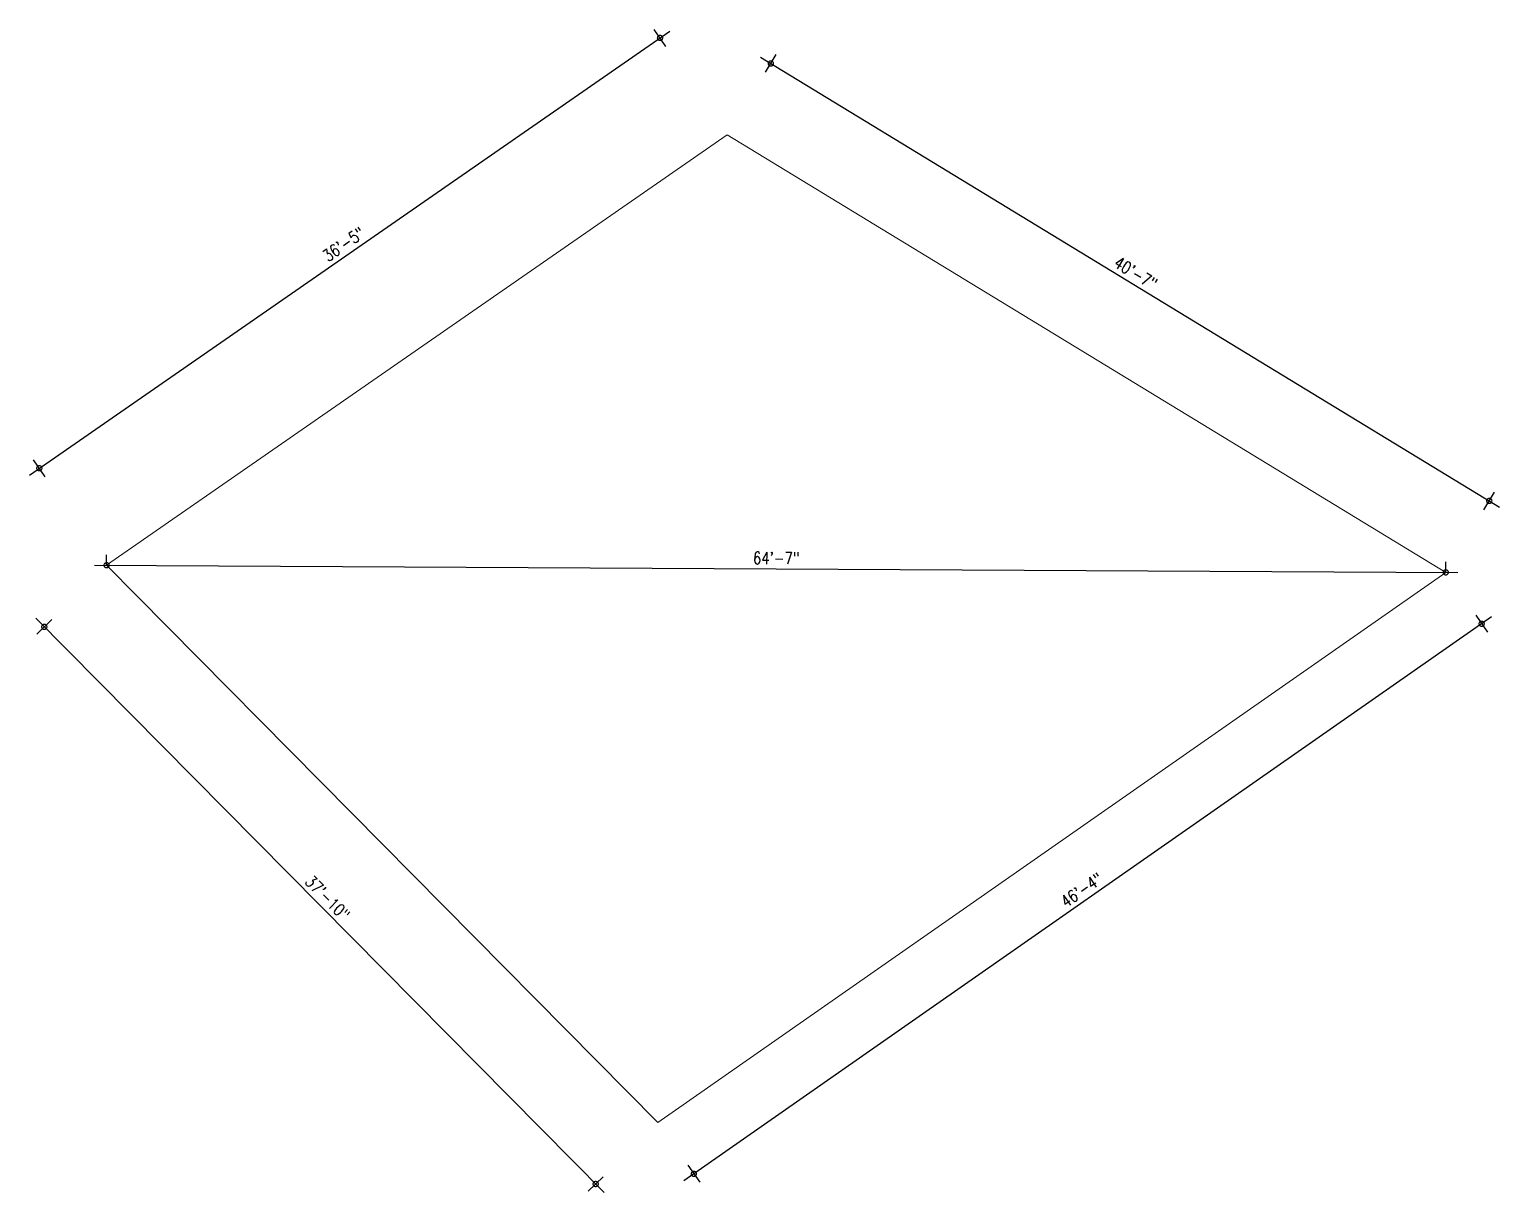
# Model space of a CAD drawing. Header units: inches. Extents: x 352731 to 371558, y -52658 to -39161.
# Drawn here: x 362400 to 363251, y -43733 to -43060 of the extents above; entities that cross this region are included whole.
import ezdxf

# ---------------------------------------------------------------- set-up
doc = ezdxf.new("R2010")
doc.units = ezdxf.units.IN
doc.header["$LTSCALE"] = 2
doc.header["$MEASUREMENT"] = 0
doc.header["$PDMODE"] = 34
doc.layers.get('0').update_dxf_attribs({"linetype": 'CONTINUOUS'})
doc.layers.get('DEFPOINTS').update_dxf_attribs({"color": 141, "linetype": 'CONTINUOUS'})
doc.layers.add('DIM_LINE', color=173, linetype='CONTINUOUS', lineweight=20)
doc.styles.add('ROMANS', font='Romans.shx', dxfattribs={"width": 0.8})
doc.dimstyles.new('8 SCALE', dxfattribs={"dimscale": 0, "dimtxt": 7, "dimasz": 6, "dimexe": 6, "dimexo": 2, "dimgap": 2, "dimtad": 1, "dimdec": 0, "dimzin": 0, "dimdsep": 46, "dimlunit": 4, "dimtxsty": 'ROMANS', "dimblk": 'DOTSMALL', "dimcen": 0, "dimdle": 7, "dimclrd": 8, "dimclre": 8, "dimclrt": 3, "dimadec": 0, "dimazin": 0, "dimtfac": 1, "dimtdec": 0, "dimtofl": 0, "dimtmove": 2, "dimatfit": 3, "dimfxl": 6, "dimfxlon": 1, "dimtolj": 1, "dimtzin": 0, "dimarcsym": 0})

# ---------------------------------------------------------------- blocks, each defined once
blk = doc.blocks.new('_DOTSMALL')
at = {"color": 0, "linetype": 'ByBlock', "const_width": 0.5}
blk.add_lwpolyline([(-0.0625, 0, 1), (0.0625, 0, 1)], format="xyb", close=True, dxfattribs=at)
blk = doc.blocks.new('*D431')
at = {"color": 8, "lineweight": -2, "ltscale": 0.5, "transparency": 16777216}
for p, q in [((362399.8, -43317.84), (362770.6, -43060.76)), ((362768.26, -43069.68), (362761.43, -43059.82)), ((362408.97, -43318.78), (362402.14, -43308.92))]:
    blk.add_line(p, q, dxfattribs=at)
at = {"layer": 'DEFPOINTS', "color": 0, "ltscale": 0.5, "transparency": 16777216}
for p in [(362764.85, -43064.75), (362803.78, -43120.91), (362444.49, -43370.01)]:
    blk.add_point(p, dxfattribs=at)
at = {"color": 8, "lineweight": -2, "ltscale": 0.5, "transparency": 16777216, "xscale": 6, "yscale": 6, "zscale": 6}
for p, rotation in [((362764.85, -43064.75), 34.73412866897982), ((362405.55, -43313.85), 214.7341286689798)]:
    blk.add_blockref('_DOTSMALL', p, dxfattribs=dict(at, rotation=rotation))
at = {"color": 3, "ltscale": 0.5, "transparency": 16777216, "insert": (362581.69, -43184.23), "char_height": 7, "attachment_point": 5, "rotation": 34.73413, "style": 'ROMANS'}
blk.add_mtext('\\A1;36\'-5"', dxfattribs=at)
blk = doc.blocks.new('*D432')
at = {"color": 8, "lineweight": -2, "ltscale": 0.5, "transparency": 16777216}
for p, q in [((362823, -43075.88), (363250.82, -43336.41)), ((362825.86, -43084.65), (362832.1, -43074.4)), ((363241.73, -43337.89), (363247.97, -43327.64))]:
    blk.add_line(p, q, dxfattribs=at)
at = {"layer": 'DEFPOINTS', "color": 0, "ltscale": 0.5, "transparency": 16777216}
for p in [(362803.78, -43120.91), (363244.85, -43332.77), (363219.64, -43374.15)]:
    blk.add_point(p, dxfattribs=at)
at = {"color": 8, "lineweight": -2, "ltscale": 0.5, "transparency": 16777216, "xscale": 6, "yscale": 6, "zscale": 6}
for p, rotation in [((362828.98, -43079.52), 148.6603279711188), ((363244.85, -43332.77), 328.6603279711188)]:
    blk.add_blockref('_DOTSMALL', p, dxfattribs=dict(at, rotation=rotation))
at = {"color": 3, "ltscale": 0.5, "transparency": 16777216, "insert": (363040.12, -43200.88), "char_height": 7, "attachment_point": 5, "rotation": 328.66033, "style": 'ROMANS'}
blk.add_mtext('\\A1;40\'-7"', dxfattribs=at)
blk = doc.blocks.new('*D433')
at = {"color": 8, "lineweight": -2, "ltscale": 0.5, "transparency": 16777216}
for p, q in [((363246.17, -43399.91), (362778.68, -43726.34)), ((363236.99, -43399), (363243.86, -43408.84)), ((362780.98, -43717.41), (362787.85, -43727.25))]:
    blk.add_line(p, q, dxfattribs=at)
at = {"layer": 'DEFPOINTS', "color": 0, "ltscale": 0.5, "transparency": 16777216}
for p in [(363219.64, -43374.15), (362763.63, -43692.56), (362784.42, -43722.33)]:
    blk.add_point(p, dxfattribs=at)
at = {"color": 8, "lineweight": -2, "ltscale": 0.5, "transparency": 16777216, "xscale": 6, "yscale": 6, "zscale": 6}
for p, rotation in [((363240.43, -43403.92), 34.92494024248565), ((362784.42, -43722.33), 214.9249402424856)]:
    blk.add_blockref('_DOTSMALL', p, dxfattribs=dict(at, rotation=rotation))
at = {"color": 3, "ltscale": 0.5, "transparency": 16777216, "insert": (363008.89, -43558.07), "char_height": 7, "attachment_point": 5, "rotation": 34.92494, "style": 'ROMANS'}
blk.add_mtext('\\A1;46\'-4"', dxfattribs=at)
blk = doc.blocks.new('*D434')
at = {"color": 8, "lineweight": -2, "ltscale": 0.5, "transparency": 16777216}
for p, q in [((362732.5, -43733.21), (362403.51, -43400.71)), ((362412.7, -43401.46), (362404.17, -43409.9)), ((362731.84, -43724.02), (362723.31, -43732.46))]:
    blk.add_line(p, q, dxfattribs=at)
at = {"layer": 'DEFPOINTS', "color": 0, "ltscale": 0.5, "transparency": 16777216}
for p in [(362444.49, -43370.01), (362408.43, -43405.68), (362763.63, -43692.56)]:
    blk.add_point(p, dxfattribs=at)
at = {"color": 8, "lineweight": -2, "ltscale": 0.5, "transparency": 16777216, "xscale": 6, "yscale": 6, "zscale": 6}
for p, rotation in [((362408.43, -43405.68), 134.6952556838377), ((362727.58, -43728.24), 314.6952556838377)]:
    blk.add_blockref('_DOTSMALL', p, dxfattribs=dict(at, rotation=rotation))
at = {"color": 3, "ltscale": 0.5, "transparency": 16777216, "insert": (362572.39, -43562.62), "char_height": 7, "attachment_point": 5, "rotation": 314.69526, "style": 'ROMANS'}
blk.add_mtext('\\A1;37\'-10"', dxfattribs=at)
blk = doc.blocks.new('*D435')
at = {"color": 8, "lineweight": -2, "ltscale": 0.5, "transparency": 16777216}
for p, q in [((362444.49, -43370.01), (362444.52, -43364.01)), ((362437.49, -43369.97), (363226.64, -43374.19)), ((363219.64, -43374.15), (363219.68, -43368.15))]:
    blk.add_line(p, q, dxfattribs=at)
at = {"layer": 'DEFPOINTS', "color": 0, "ltscale": 0.5, "transparency": 16777216}
for p in [(362444.49, -43370.01), (363219.64, -43374.15), (363219.64, -43374.15)]:
    blk.add_point(p, dxfattribs=at)
at = {"color": 8, "lineweight": -2, "ltscale": 0.5, "transparency": 16777216, "xscale": 6, "yscale": 6, "zscale": 6}
for p, rotation in [((362444.49, -43370.01), 179.6938870701311), ((363219.64, -43374.15), 359.6938870701312)]:
    blk.add_blockref('_DOTSMALL', p, dxfattribs=dict(at, rotation=rotation))
at = {"color": 3, "ltscale": 0.5, "transparency": 16777216, "insert": (362832.1, -43365.91), "char_height": 7, "attachment_point": 5, "rotation": 359.69389, "style": 'ROMANS'}
blk.add_mtext('\\A1;64\'-7"', dxfattribs=at)

msp = doc.modelspace()

# ---------------------------------------------------------------- linework, layer by layer
at = {"layer": 'DIM_LINE'}
msp.add_lwpolyline([(362763.63, -43692.56), (362444.49, -43370.01), (362803.78, -43120.91), (363219.64, -43374.15)], close=True, dxfattribs=at)

# ---------------------------------------------------------------- dimensions: what is measured, and where the dimension line sits
at = {"ltscale": 0.5}
for p1, p2, distance, picture, middle in [((362444.49, -43370.01), (362803.78, -43120.91), 68.33, '*D431', (362581.69, -43184.23)), ((362803.78, -43120.91), (363219.64, -43374.15), 48.46, '*D432', (363040.12, -43200.88)), ((362444.49, -43370.01), (363219.64, -43374.15), 0, '*D435', (362832.1, -43365.91)), ((362763.63, -43692.56), (362444.49, -43370.01), 50.72, '*D434', (362572.39, -43562.62)), ((363219.64, -43374.15), (362763.63, -43692.56), 36.31, '*D433', (363008.89, -43558.07))]:
    dim = msp.add_aligned_dim(p1=p1, p2=p2, distance=distance, dimstyle='8 SCALE', override={"dimscale": 1}, dxfattribs=at)
    dim.commit()
    dim.dimension.update_dxf_attribs({"geometry": picture, "text_midpoint": middle})

doc.saveas('drawing.dxf')
